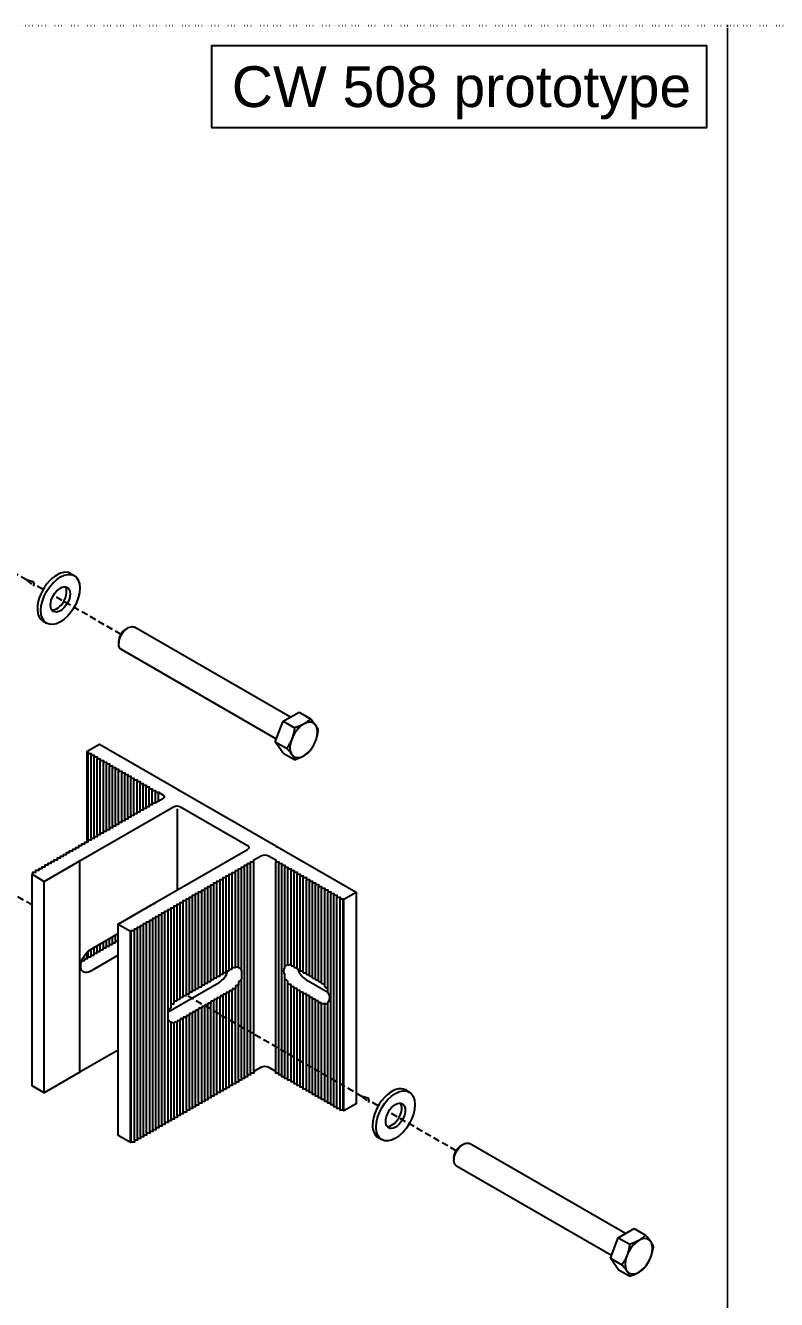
# Model space of a CAD drawing. Header units: millimetres. Extents: x -17234 to -8874, y -2869 to 1211.
# Drawn here: x -10738 to -10370, y -1454 to -829 of the extents above; entities that cross this region are included whole.
import ezdxf
from ezdxf.enums import TextEntityAlignment as Align

# ---------------------------------------------------------------- set-up
doc = ezdxf.new("R2010")
doc.units = ezdxf.units.MM
doc.linetypes.add('ACAD_ISO07W100', pattern=[3, 0, -3])
doc.linetypes.add('DASHED', pattern=[19.05, 12.7, -6.35])
doc.layers.get('Defpoints').update_dxf_attribs({"linetype": 'ACAD_ISO07W100', "true_color": 0x105689})
for name, color, linetype in [('Anno', 5, 'Continuous'), ('Profile View', 9, 'Continuous'), ('Text', 2, 'Continuous')]:
    doc.layers.add(name, color=color, linetype=linetype)
doc.styles.get("Standard").update_dxf_attribs({"font": 'arial.ttf'})

msp = doc.modelspace()

# ---------------------------------------------------------------- linework, layer by layer
at = {"layer": 'Anno', "linetype": 'DASHED', "ltscale": 0.25}
for points in [[(-10737.819, -1101.151), (-10747.845, -1095.363)], [(-10737.819, -1101.151), (-10734.354, -1104.151), (-10734.354, -1102.151), (-10737.819, -1101.151)], [(-10729.753, -1105.808), (-10734.354, -1103.151)], [(-10691.564, -1127.856), (-10724.698, -1108.726)], [(-10735.189, -1260.526), (-10764.831, -1243.413)], [(-10573.531, -1354.393), (-10659.516, -1304.749)], [(-10573.531, -1354.393), (-10570.067, -1357.393), (-10570.067, -1355.393), (-10573.531, -1354.393)], [(-10565.466, -1359.05), (-10570.067, -1356.393)], [(-10527.277, -1381.098), (-10560.411, -1361.968)]]:
    msp.add_lwpolyline(points, dxfattribs=at)
at = {"layer": 'Defpoints', "color": 1, "ltscale": 0.5}
for points in [[(-11154.331, -829.239), (-10394.331, -829.239), (-10394.331, -1849.239), (-11154.331, -1849.239), (-11154.331, -829.239)], [(-10394.331, -829.239), (-9634.331, -829.239), (-9634.331, -1849.239), (-10394.331, -1849.239), (-10394.331, -829.239)]]:
    msp.add_lwpolyline(points, dxfattribs=at)
at = {"layer": 'Profile View', "ltscale": 0.5, "extrusion": (1.32712e-16, 0.816497, 0.57735)}
for p, q in [((-10716.266, -1098.021), (-10714.559, -1099.006)), ((-10729.753, -1121.382), (-10728.047, -1122.367)), ((-10608.553, -1168.451), (-10684.991, -1124.319)), ((-10689.103, -1125.206), (-10688.308, -1124.718)), ((-10692.629, -1131.313), (-10692.654, -1132.246)), ((-10615.422, -1179.149), (-10691.341, -1135.317)), ((-10612.056, -1170.473), (-10604.277, -1165.981)), ((-10604.277, -1165.981), (-10598.705, -1169.198)), ((-10615.945, -1180.498), (-10612.056, -1170.473)), ((-10612.056, -1170.473), (-10606.484, -1173.689)), ((-10612.056, -1186.031), (-10615.945, -1180.498)), ((-10615.945, -1180.498), (-10610.374, -1183.714)), ((-10707.715, -1228.804), (-10707.715, -1186.189)), ((-10706.215, -1227.938), (-10706.215, -1187.055)), ((-10612.056, -1186.031), (-10606.484, -1189.248)), ((-10704.715, -1227.072), (-10704.715, -1187.921)), ((-10703.215, -1226.206), (-10703.215, -1188.787)), ((-10701.715, -1225.34), (-10701.715, -1189.653)), ((-10700.215, -1224.474), (-10700.215, -1190.519)), ((-10698.715, -1223.608), (-10698.715, -1191.385)), ((-10697.215, -1222.742), (-10697.215, -1192.251)), ((-10695.715, -1221.876), (-10695.715, -1193.117)), ((-10694.215, -1221.01), (-10694.215, -1193.983)), ((-10692.715, -1220.144), (-10692.715, -1194.849)), ((-10691.215, -1219.278), (-10691.215, -1195.715)), ((-10689.715, -1218.412), (-10689.715, -1196.581)), ((-10688.215, -1217.546), (-10688.215, -1197.447)), ((-10686.715, -1216.68), (-10686.715, -1198.313)), ((-10685.215, -1215.814), (-10685.215, -1199.179)), ((-10683.715, -1214.948), (-10683.715, -1200.045)), ((-10682.215, -1214.082), (-10682.215, -1200.911)), ((-10680.715, -1213.216), (-10680.715, -1201.777)), ((-10679.215, -1212.35), (-10679.215, -1202.643)), ((-10677.715, -1211.484), (-10677.715, -1203.509)), ((-10676.215, -1210.618), (-10676.215, -1204.375)), ((-10674.715, -1210.591), (-10674.715, -1205.242)), ((-10673.215, -1209.724), (-10673.215, -1205.242)), ((-10711.207, -1238.571), (-10665.865, -1212.392)), ((-10664.097, -1213.413), (-10664.097, -1253.258)), ((-10662.329, -1212.392), (-10629.59, -1231.294)), ((-10729.204, -1248.961), (-10711.707, -1238.859)), ((-10711.707, -1238.859), (-10711.707, -1238.571)), ((-10711.707, -1238.571), (-10711.207, -1238.571)), ((-10711.707, -1342.266), (-10711.707, -1238.859)), ((-10632.516, -1292.443), (-10632.516, -1242.802)), ((-10631.016, -1344.765), (-10631.016, -1241.936)), ((-10629.516, -1343.899), (-10629.516, -1241.07)), ((-10628.016, -1343.033), (-10628.016, -1240.204)), ((-10626.516, -1342.167), (-10626.516, -1239.338)), ((-10615.705, -1342.14), (-10615.705, -1239.311)), ((-10614.205, -1343.006), (-10614.205, -1240.177)), ((-10612.705, -1343.872), (-10612.705, -1241.043)), ((-10611.205, -1290.483), (-10611.205, -1241.909)), ((-10609.705, -1289.97), (-10609.705, -1242.775)), ((-10735.189, -1245.505), (-10729.204, -1248.961)), ((-10729.204, -1352.656), (-10729.204, -1248.961)), ((-10643.016, -1295.404), (-10643.016, -1248.864)), ((-10641.516, -1294.538), (-10641.516, -1247.998)), ((-10640.016, -1293.672), (-10640.016, -1247.132)), ((-10638.516, -1292.806), (-10638.516, -1246.266)), ((-10637.016, -1291.94), (-10637.016, -1245.4)), ((-10635.516, -1291.252), (-10635.516, -1244.534)), ((-10634.016, -1291.204), (-10634.016, -1243.668)), ((-10608.205, -1290.334), (-10608.205, -1243.641)), ((-10606.705, -1291.17), (-10606.705, -1244.507)), ((-10605.205, -1292.036), (-10605.205, -1245.373)), ((-10603.705, -1292.902), (-10603.705, -1246.239)), ((-10602.205, -1293.768), (-10602.205, -1247.105)), ((-10600.705, -1294.634), (-10600.705, -1247.971)), ((-10599.205, -1295.5), (-10599.205, -1248.837)), ((-10653.516, -1301.467), (-10653.516, -1254.926)), ((-10652.016, -1300.601), (-10652.016, -1254.06)), ((-10650.516, -1299.735), (-10650.516, -1253.194)), ((-10649.016, -1298.868), (-10649.016, -1252.328)), ((-10647.516, -1298.002), (-10647.516, -1251.462)), ((-10646.016, -1297.136), (-10646.016, -1250.596)), ((-10644.516, -1296.27), (-10644.516, -1249.73)), ((-10597.705, -1296.366), (-10597.705, -1249.703)), ((-10596.205, -1297.232), (-10596.205, -1250.569)), ((-10594.705, -1298.098), (-10594.705, -1251.435)), ((-10593.205, -1299.107), (-10593.205, -1252.301)), ((-10591.705, -1300.745), (-10591.705, -1253.167)), ((-10590.205, -1303.636), (-10590.205, -1254.033)), ((-10588.705, -1357.728), (-10588.705, -1254.899)), ((-10587.205, -1358.594), (-10587.205, -1255.765)), ((-10665.516, -1308.859), (-10665.516, -1261.854)), ((-10664.016, -1307.547), (-10664.016, -1260.988)), ((-10662.516, -1306.663), (-10662.516, -1260.122)), ((-10661.016, -1305.797), (-10661.016, -1259.256)), ((-10659.516, -1304.931), (-10659.516, -1258.39)), ((-10658.016, -1304.065), (-10658.016, -1257.524)), ((-10656.516, -1303.199), (-10656.516, -1256.658)), ((-10655.016, -1302.333), (-10655.016, -1255.792)), ((-10585.705, -1359.46), (-10585.705, -1256.631)), ((-10584.205, -1360.326), (-10584.205, -1257.497)), ((-10582.705, -1361.192), (-10582.705, -1257.497)), ((-10582.277, -1361.439), (-10582.277, -1257.744)), ((-10676.016, -1370.746), (-10676.016, -1267.917)), ((-10674.516, -1369.88), (-10674.516, -1267.051)), ((-10673.016, -1369.014), (-10673.016, -1266.185)), ((-10671.516, -1368.148), (-10671.516, -1265.319)), ((-10670.016, -1367.282), (-10670.016, -1264.453)), ((-10668.516, -1366.416), (-10668.516, -1263.587)), ((-10667.016, -1310.97), (-10667.016, -1262.72)), ((-10686.944, -1377.055), (-10686.944, -1273.36)), ((-10686.516, -1376.808), (-10686.516, -1273.113)), ((-10685.016, -1375.942), (-10685.016, -1273.113)), ((-10683.516, -1375.076), (-10683.516, -1272.247)), ((-10682.016, -1374.21), (-10682.016, -1271.381)), ((-10680.516, -1373.344), (-10680.516, -1270.515)), ((-10679.016, -1372.478), (-10679.016, -1269.649)), ((-10677.516, -1371.612), (-10677.516, -1268.783)), ((-10706.647, -1282.478), (-10692.929, -1274.558)), ((-10703.215, -1283.361), (-10703.215, -1280.496)), ((-10701.715, -1282.495), (-10701.715, -1279.63)), ((-10700.215, -1281.629), (-10700.215, -1278.764)), ((-10698.761, -1280.763), (-10697.261, -1280.763)), ((-10698.761, -1281.629), (-10698.761, -1280.763)), ((-10698.715, -1280.763), (-10698.715, -1277.898)), ((-10697.261, -1279.897), (-10695.761, -1279.897)), ((-10697.261, -1280.763), (-10697.261, -1279.897)), ((-10697.215, -1279.897), (-10697.215, -1277.032)), ((-10695.761, -1279.031), (-10694.261, -1279.031)), ((-10695.761, -1279.897), (-10695.761, -1279.031)), ((-10695.715, -1279.031), (-10695.715, -1276.166)), ((-10694.261, -1278.165), (-10692.929, -1278.165)), ((-10694.261, -1279.031), (-10694.261, -1278.165)), ((-10694.215, -1278.165), (-10694.215, -1275.3)), ((-10709.261, -1286.825), (-10707.761, -1286.825)), ((-10709.261, -1287.691), (-10709.261, -1286.825)), ((-10708.142, -1286.825), (-10708.142, -1283.63)), ((-10707.761, -1285.959), (-10706.261, -1285.959)), ((-10707.761, -1286.825), (-10707.761, -1285.959)), ((-10707.715, -1285.959), (-10707.715, -1283.24)), ((-10692.929, -1285.173), (-10706.647, -1293.093)), ((-10706.261, -1285.093), (-10704.761, -1285.093)), ((-10706.261, -1285.959), (-10706.261, -1285.093)), ((-10706.215, -1285.093), (-10706.215, -1282.228)), ((-10704.761, -1284.227), (-10703.261, -1284.227)), ((-10704.761, -1285.093), (-10704.761, -1284.227)), ((-10704.715, -1284.227), (-10704.715, -1281.362)), ((-10703.261, -1283.361), (-10701.761, -1283.361)), ((-10703.261, -1284.227), (-10703.261, -1283.361)), ((-10701.761, -1282.495), (-10700.261, -1282.495)), ((-10701.761, -1283.361), (-10701.761, -1282.495)), ((-10700.261, -1281.629), (-10698.761, -1281.629)), ((-10700.261, -1282.495), (-10700.261, -1281.629)), ((-10710.991, -1288.557), (-10710.761, -1288.557)), ((-10710.761, -1288.557), (-10710.761, -1287.795)), ((-10710.725, -1287.691), (-10709.261, -1287.691)), ((-10640.016, -1292.806), (-10638.516, -1292.806)), ((-10638.516, -1291.94), (-10637.016, -1291.94)), ((-10632.516, -1292.443), (-10632.516, -1296.856)), ((-10668.516, -1312.964), (-10643.432, -1298.482)), ((-10650.516, -1298.868), (-10649.016, -1298.868)), ((-10649.016, -1298.002), (-10647.516, -1298.002)), ((-10647.516, -1297.136), (-10646.016, -1297.136)), ((-10646.016, -1296.27), (-10644.516, -1296.27)), ((-10644.516, -1295.404), (-10643.016, -1295.404)), ((-10643.016, -1294.538), (-10641.516, -1294.538)), ((-10641.516, -1293.672), (-10640.016, -1293.672)), ((-10634.016, -1298.182), (-10634.016, -1299.827)), ((-10632.516, -1345.631), (-10632.516, -1296.856)), ((-10611.205, -1344.738), (-10611.205, -1297.03)), ((-10609.705, -1345.604), (-10609.705, -1299.275)), ((-10661.016, -1304.931), (-10659.516, -1304.931)), ((-10659.516, -1304.065), (-10658.016, -1304.065)), ((-10658.016, -1303.199), (-10656.516, -1303.199)), ((-10656.516, -1302.333), (-10655.016, -1302.333)), ((-10655.016, -1301.467), (-10653.516, -1301.467)), ((-10653.516, -1300.601), (-10652.016, -1300.601)), ((-10652.016, -1299.735), (-10650.516, -1299.735)), ((-10643.016, -1305.153), (-10643.016, -1306.019)), ((-10641.516, -1305.153), (-10643.016, -1305.153)), ((-10641.516, -1304.287), (-10641.516, -1305.153)), ((-10640.016, -1304.287), (-10641.516, -1304.287)), ((-10641.516, -1350.827), (-10641.516, -1305.153)), ((-10640.016, -1303.421), (-10640.016, -1304.287)), ((-10638.516, -1303.421), (-10640.016, -1303.421)), ((-10640.016, -1349.961), (-10640.016, -1304.287)), ((-10638.516, -1302.555), (-10638.516, -1303.421)), ((-10637.016, -1302.555), (-10638.516, -1302.555)), ((-10638.516, -1349.095), (-10638.516, -1303.421)), ((-10637.016, -1301.665), (-10637.016, -1302.185)), ((-10637.016, -1302.185), (-10637.016, -1302.555)), ((-10637.016, -1348.229), (-10637.016, -1302.555)), ((-10635.516, -1300.332), (-10635.516, -1301.511)), ((-10635.516, -1347.363), (-10635.516, -1301.511)), ((-10634.016, -1346.497), (-10634.016, -1299.827)), ((-10608.205, -1346.47), (-10608.205, -1300.643)), ((-10606.705, -1347.336), (-10606.705, -1301.539)), ((-10605.205, -1348.202), (-10605.205, -1302.405)), ((-10603.705, -1349.068), (-10603.705, -1303.271)), ((-10602.205, -1349.934), (-10602.205, -1304.137)), ((-10600.705, -1350.8), (-10600.705, -1305.003)), ((-10664.016, -1306.663), (-10662.516, -1306.663)), ((-10662.516, -1305.797), (-10661.016, -1305.797)), ((-10653.516, -1311.215), (-10653.516, -1312.081)), ((-10652.016, -1311.215), (-10653.516, -1311.215)), ((-10652.016, -1310.349), (-10652.016, -1311.215)), ((-10650.516, -1310.349), (-10652.016, -1310.349)), ((-10652.016, -1356.889), (-10652.016, -1311.215)), ((-10650.516, -1309.483), (-10650.516, -1310.349)), ((-10649.016, -1309.483), (-10650.516, -1309.483)), ((-10650.516, -1356.023), (-10650.516, -1310.349)), ((-10649.016, -1308.617), (-10649.016, -1309.483)), ((-10647.516, -1308.617), (-10649.016, -1308.617)), ((-10649.016, -1355.157), (-10649.016, -1309.483)), ((-10647.516, -1307.751), (-10647.516, -1308.617)), ((-10646.016, -1307.751), (-10647.516, -1307.751)), ((-10647.516, -1354.291), (-10647.516, -1308.617)), ((-10646.016, -1306.885), (-10646.016, -1307.751)), ((-10644.516, -1306.885), (-10646.016, -1306.885)), ((-10646.016, -1353.425), (-10646.016, -1307.751)), ((-10644.516, -1306.019), (-10644.516, -1306.885)), ((-10643.016, -1306.019), (-10644.516, -1306.019)), ((-10644.516, -1352.559), (-10644.516, -1306.885)), ((-10643.016, -1351.693), (-10643.016, -1306.019)), ((-10599.205, -1351.666), (-10599.205, -1305.869)), ((-10597.705, -1352.532), (-10597.705, -1306.735)), ((-10596.205, -1353.398), (-10596.205, -1307.601)), ((-10594.705, -1354.264), (-10594.705, -1308.467)), ((-10593.205, -1355.13), (-10593.205, -1309.19)), ((-10591.705, -1355.996), (-10591.705, -1309.284)), ((-10590.205, -1356.862), (-10590.205, -1308.125)), ((-10667.016, -1318.055), (-10667.016, -1318.166)), ((-10667.016, -1365.55), (-10667.016, -1318.166)), ((-10665.516, -1317.981), (-10665.516, -1318.545)), ((-10664.016, -1317.277), (-10664.016, -1317.706)), ((-10662.516, -1317.277), (-10664.016, -1317.277)), ((-10664.016, -1317.706), (-10664.016, -1318.125)), ((-10664.016, -1363.817), (-10664.016, -1318.125)), ((-10662.516, -1316.411), (-10662.516, -1317.277)), ((-10661.016, -1316.411), (-10662.516, -1316.411)), ((-10662.516, -1362.951), (-10662.516, -1317.277)), ((-10661.016, -1315.545), (-10661.016, -1316.411)), ((-10659.516, -1315.545), (-10661.016, -1315.545)), ((-10661.016, -1362.085), (-10661.016, -1316.411)), ((-10659.516, -1314.679), (-10659.516, -1315.545)), ((-10658.016, -1314.679), (-10659.516, -1314.679)), ((-10659.516, -1361.219), (-10659.516, -1315.545)), ((-10658.016, -1313.813), (-10658.016, -1314.679)), ((-10656.516, -1313.813), (-10658.016, -1313.813)), ((-10658.016, -1360.353), (-10658.016, -1314.679)), ((-10656.516, -1312.947), (-10656.516, -1313.813)), ((-10655.016, -1312.947), (-10656.516, -1312.947)), ((-10656.516, -1359.487), (-10656.516, -1313.813)), ((-10655.016, -1312.081), (-10655.016, -1312.947)), ((-10653.516, -1312.081), (-10655.016, -1312.081)), ((-10655.016, -1358.621), (-10655.016, -1312.947)), ((-10653.516, -1357.755), (-10653.516, -1312.081)), ((-10665.516, -1364.684), (-10665.516, -1318.545)), ((-10711.707, -1342.266), (-10711.207, -1342.266)), ((-10711.707, -1342.554), (-10711.707, -1342.266)), ((-10551.978, -1351.263), (-10550.272, -1352.248)), ((-10565.466, -1374.624), (-10563.759, -1375.609)), ((-10524.816, -1378.447), (-10524.02, -1377.959)), ((-10444.266, -1421.692), (-10520.704, -1377.561)), ((-10528.342, -1384.555), (-10528.367, -1385.488)), ((-10451.135, -1432.391), (-10527.054, -1388.559)), ((-10451.658, -1433.739), (-10447.768, -1423.714)), ((-10447.768, -1423.714), (-10439.989, -1419.223)), ((-10447.768, -1423.714), (-10442.197, -1426.931)), ((-10439.989, -1419.223), (-10434.418, -1422.44)), ((-10447.768, -1439.273), (-10451.658, -1433.739)), ((-10451.658, -1433.739), (-10446.087, -1436.956)), ((-10447.768, -1439.273), (-10442.197, -1442.489))]:
    msp.add_line(p, q, dxfattribs=at)
at = {"layer": 'Profile View', "ltscale": 0.5, "extrusion": (-1.0795e-17, 0.816497, 0.57735)}
for p, q in [((-10611.205, -1291.158), (-10611.205, -1290.483)), ((-10607.241, -1290.304), (-10606.705, -1290.304)), ((-10606.705, -1291.17), (-10605.205, -1291.17)), ((-10605.205, -1292.036), (-10603.705, -1292.036)), ((-10603.705, -1292.902), (-10602.205, -1292.902)), ((-10611.205, -1297.03), (-10611.205, -1294.623)), ((-10609.705, -1299.275), (-10609.705, -1297.871)), ((-10602.205, -1293.768), (-10600.705, -1293.768)), ((-10600.988, -1297.063), (-10590.205, -1303.288)), ((-10600.705, -1294.634), (-10599.205, -1294.634)), ((-10599.205, -1295.5), (-10597.705, -1295.5)), ((-10597.705, -1296.366), (-10596.205, -1296.366)), ((-10596.205, -1297.232), (-10594.705, -1297.232)), ((-10594.705, -1298.098), (-10593.8, -1298.098)), ((-10608.205, -1300.643), (-10608.205, -1299.608)), ((-10606.705, -1300.673), (-10607.241, -1300.673)), ((-10606.705, -1301.539), (-10606.705, -1300.673)), ((-10605.205, -1301.539), (-10606.705, -1301.539)), ((-10605.205, -1302.405), (-10605.205, -1301.539)), ((-10603.705, -1302.405), (-10605.205, -1302.405)), ((-10603.705, -1303.271), (-10603.705, -1302.405)), ((-10602.205, -1303.271), (-10603.705, -1303.271)), ((-10602.205, -1304.137), (-10602.205, -1303.271)), ((-10600.705, -1304.137), (-10602.205, -1304.137)), ((-10600.705, -1305.003), (-10600.705, -1304.137)), ((-10599.205, -1305.003), (-10600.705, -1305.003)), ((-10599.205, -1305.869), (-10599.205, -1305.003)), ((-10597.705, -1305.869), (-10599.205, -1305.869)), ((-10597.705, -1306.735), (-10597.705, -1305.869)), ((-10596.205, -1306.735), (-10597.705, -1306.735)), ((-10596.205, -1307.601), (-10596.205, -1306.735)), ((-10594.705, -1307.601), (-10596.205, -1307.601)), ((-10594.705, -1308.467), (-10594.705, -1307.601)), ((-10593.8, -1308.467), (-10594.705, -1308.467)), ((-10593.205, -1309.19), (-10593.205, -1308.456)), ((-10591.705, -1309.284), (-10591.705, -1308.9))]:
    msp.add_line(p, q, dxfattribs=at)
at = {"layer": 'Profile View', "ltscale": 0.5}
for points in [[(-10622.855, -1340.053), (-10626.516, -1342.167), (-10626.516, -1343.033), (-10628.016, -1343.033), (-10628.016, -1343.899), (-10629.516, -1343.899), (-10629.516, -1344.765), (-10631.016, -1344.765), (-10631.016, -1345.631), (-10632.516, -1345.631), (-10632.516, -1346.497), (-10634.016, -1346.497), (-10634.016, -1347.363), (-10635.516, -1347.363), (-10635.516, -1348.229), (-10637.016, -1348.229), (-10637.016, -1349.095), (-10638.516, -1349.095), (-10638.516, -1349.961), (-10640.016, -1349.961), (-10640.016, -1350.827), (-10641.516, -1350.827), (-10641.516, -1351.693), (-10643.016, -1351.693), (-10643.016, -1352.559), (-10644.516, -1352.559), (-10644.516, -1353.425), (-10646.016, -1353.425), (-10646.016, -1354.291), (-10647.516, -1354.291), (-10647.516, -1355.157), (-10649.016, -1355.157), (-10649.016, -1356.023), (-10650.516, -1356.023), (-10650.516, -1356.889), (-10652.016, -1356.889), (-10652.016, -1357.755), (-10653.516, -1357.755), (-10653.516, -1358.621), (-10655.016, -1358.621), (-10655.016, -1359.487), (-10656.516, -1359.487), (-10656.516, -1360.353), (-10658.016, -1360.353), (-10658.016, -1361.219), (-10659.516, -1361.219), (-10659.516, -1362.085), (-10661.016, -1362.085), (-10661.016, -1362.951), (-10662.516, -1362.951), (-10662.516, -1363.818), (-10664.016, -1363.818), (-10664.016, -1364.684), (-10665.516, -1364.684), (-10665.516, -1365.55), (-10667.016, -1365.55), (-10667.016, -1366.416), (-10668.516, -1366.416), (-10668.516, -1367.282), (-10670.016, -1367.282), (-10670.016, -1368.148), (-10671.516, -1368.148), (-10671.516, -1369.014), (-10673.016, -1369.014), (-10673.016, -1369.88), (-10674.516, -1369.88), (-10674.516, -1370.746), (-10676.016, -1370.746), (-10676.016, -1371.612), (-10677.516, -1371.612), (-10677.516, -1372.478), (-10679.016, -1372.478), (-10679.016, -1373.344), (-10680.516, -1373.344), (-10680.516, -1374.21), (-10682.016, -1374.21), (-10682.016, -1375.076), (-10683.516, -1375.076), (-10683.516, -1375.942), (-10685.016, -1375.942), (-10685.016, -1376.808), (-10686.516, -1376.808), (-10686.944, -1377.055), (-10692.929, -1373.599), (-10692.929, -1331.713), (-10711.207, -1342.266), (-10711.707, -1342.266), (-10711.707, -1342.554), (-10729.204, -1352.656), (-10735.189, -1349.201), (-10735.189, -1245.505), (-10734.761, -1245.259), (-10734.761, -1244.393), (-10733.261, -1244.393), (-10733.261, -1243.527), (-10731.761, -1243.527), (-10731.761, -1242.66), (-10730.261, -1242.66), (-10730.261, -1241.794), (-10728.761, -1241.794), (-10728.761, -1240.928), (-10727.261, -1240.928), (-10727.261, -1240.062), (-10725.761, -1240.062), (-10725.761, -1239.196), (-10724.261, -1239.196), (-10724.261, -1238.33), (-10722.761, -1238.33), (-10722.761, -1237.464), (-10721.261, -1237.464), (-10721.261, -1236.598), (-10719.761, -1236.598), (-10719.761, -1235.732), (-10718.261, -1235.732), (-10718.261, -1234.866), (-10716.761, -1234.866), (-10716.761, -1234), (-10715.261, -1234), (-10715.261, -1233.134), (-10713.761, -1233.134), (-10713.761, -1232.268), (-10712.261, -1232.268), (-10712.261, -1231.402), (-10710.761, -1231.402), (-10710.761, -1230.536), (-10709.261, -1230.536), (-10709.261, -1229.67), (-10708.142, -1229.67), (-10708.142, -1185.076), (-10702.157, -1181.62), (-10663.597, -1203.883), (-10663.597, -1204.172), (-10663.097, -1204.172), (-10615.352, -1231.737), (-10615.352, -1232.026), (-10614.852, -1232.026), (-10576.292, -1254.289), (-10576.292, -1357.984), (-10582.277, -1361.439), (-10582.705, -1361.192), (-10584.205, -1361.192), (-10584.205, -1360.326), (-10585.705, -1360.326), (-10585.705, -1359.46), (-10587.205, -1359.46), (-10587.205, -1358.594), (-10588.705, -1358.594), (-10588.705, -1357.728), (-10590.205, -1357.728), (-10590.205, -1356.862), (-10591.705, -1356.862), (-10591.705, -1355.996), (-10593.205, -1355.996), (-10593.205, -1355.13), (-10594.705, -1355.13), (-10594.705, -1354.264), (-10596.205, -1354.264), (-10596.205, -1353.398), (-10597.705, -1353.398), (-10597.705, -1352.532), (-10599.205, -1352.532), (-10599.205, -1351.666), (-10600.705, -1351.666), (-10600.705, -1350.8), (-10602.205, -1350.8), (-10602.205, -1349.934), (-10603.705, -1349.934), (-10603.705, -1349.068), (-10605.205, -1349.068), (-10605.205, -1348.202), (-10606.705, -1348.202), (-10606.705, -1347.336), (-10608.205, -1347.336), (-10608.205, -1346.47), (-10609.705, -1346.47), (-10609.705, -1345.604), (-10611.205, -1345.604), (-10611.205, -1344.738), (-10612.705, -1344.738), (-10612.705, -1343.872), (-10614.205, -1343.872), (-10614.205, -1343.006), (-10615.705, -1343.006), (-10615.705, -1342.14), (-10619.32, -1340.053)], [(-10708.142, -1185.076), (-10707.715, -1185.323), (-10707.715, -1186.189), (-10706.215, -1186.189), (-10706.215, -1187.055), (-10704.715, -1187.055), (-10704.715, -1187.921), (-10703.215, -1187.921), (-10703.215, -1188.787), (-10701.715, -1188.787), (-10701.715, -1189.653), (-10700.215, -1189.653), (-10700.215, -1190.519), (-10698.715, -1190.519), (-10698.715, -1191.385), (-10697.215, -1191.385), (-10697.215, -1192.251), (-10695.715, -1192.251), (-10695.715, -1193.117), (-10694.215, -1193.117), (-10694.215, -1193.983), (-10692.715, -1193.983), (-10692.715, -1194.849), (-10691.215, -1194.849), (-10691.215, -1195.715), (-10689.715, -1195.715), (-10689.715, -1196.581), (-10688.215, -1196.581), (-10688.215, -1197.447), (-10686.715, -1197.447), (-10686.715, -1198.313), (-10685.215, -1198.313), (-10685.215, -1199.179), (-10683.715, -1199.179), (-10683.715, -1200.045), (-10682.215, -1200.045), (-10682.215, -1200.911), (-10680.715, -1200.911), (-10680.715, -1201.777), (-10679.215, -1201.777), (-10679.215, -1202.643), (-10677.715, -1202.643), (-10677.715, -1203.509), (-10676.215, -1203.509), (-10676.215, -1204.375), (-10674.715, -1204.375), (-10674.715, -1205.242), (-10673.215, -1205.242), (-10671.1, -1206.462)], [(-10671.1, -1208.504), (-10674.761, -1210.618), (-10676.261, -1210.618), (-10676.261, -1211.484), (-10677.761, -1211.484), (-10677.761, -1212.35), (-10679.261, -1212.35), (-10679.261, -1213.216), (-10680.761, -1213.216), (-10680.761, -1214.082), (-10682.261, -1214.082), (-10682.261, -1214.948), (-10683.761, -1214.948), (-10683.761, -1215.814), (-10685.261, -1215.814), (-10685.261, -1216.68), (-10686.761, -1216.68), (-10686.761, -1217.546), (-10688.261, -1217.546), (-10688.261, -1218.412), (-10689.761, -1218.412), (-10689.761, -1219.278), (-10691.261, -1219.278), (-10691.261, -1220.144), (-10692.761, -1220.144), (-10692.761, -1221.01), (-10694.261, -1221.01), (-10694.261, -1221.876), (-10695.761, -1221.876), (-10695.761, -1222.742), (-10697.261, -1222.742), (-10697.261, -1223.608), (-10698.761, -1223.608), (-10698.761, -1224.474), (-10700.261, -1224.474), (-10700.261, -1225.34), (-10701.761, -1225.34), (-10701.761, -1226.206), (-10703.261, -1226.206), (-10703.261, -1227.072), (-10704.761, -1227.072), (-10704.761, -1227.938), (-10706.261, -1227.938), (-10706.261, -1228.804), (-10707.761, -1228.804), (-10707.761, -1229.67), (-10708.142, -1229.67)], [(-10692.929, -1331.713), (-10692.929, -1269.904), (-10675.433, -1259.802), (-10674.933, -1259.802), (-10674.933, -1259.514), (-10629.59, -1233.335)], [(-10692.929, -1269.904), (-10686.944, -1273.36), (-10686.516, -1273.113), (-10685.016, -1273.113), (-10685.016, -1272.247), (-10683.516, -1272.247), (-10683.516, -1271.381), (-10682.016, -1271.381), (-10682.016, -1270.515), (-10680.516, -1270.515), (-10680.516, -1269.649), (-10679.016, -1269.649), (-10679.016, -1268.783), (-10677.516, -1268.783), (-10677.516, -1267.917), (-10676.016, -1267.917), (-10676.016, -1267.051), (-10674.516, -1267.051), (-10674.516, -1266.185), (-10673.016, -1266.185), (-10673.016, -1265.319), (-10671.516, -1265.319), (-10671.516, -1264.453), (-10670.016, -1264.453), (-10670.016, -1263.587), (-10668.516, -1263.587), (-10668.516, -1262.72), (-10667.016, -1262.72), (-10667.016, -1261.854), (-10665.516, -1261.854), (-10665.516, -1260.988), (-10664.016, -1260.988), (-10664.016, -1260.122), (-10662.516, -1260.122), (-10662.516, -1259.256), (-10661.016, -1259.256), (-10661.016, -1258.39), (-10659.516, -1258.39), (-10659.516, -1257.524), (-10658.016, -1257.524), (-10658.016, -1256.658), (-10656.516, -1256.658), (-10656.516, -1255.792), (-10655.016, -1255.792), (-10655.016, -1254.926), (-10653.516, -1254.926), (-10653.516, -1254.06), (-10652.016, -1254.06), (-10652.016, -1253.194), (-10650.516, -1253.194), (-10650.516, -1252.328), (-10649.016, -1252.328), (-10649.016, -1251.462), (-10647.516, -1251.462), (-10647.516, -1250.596), (-10646.016, -1250.596), (-10646.016, -1249.73), (-10644.516, -1249.73), (-10644.516, -1248.864), (-10643.016, -1248.864), (-10643.016, -1247.998), (-10641.516, -1247.998), (-10641.516, -1247.132), (-10640.016, -1247.132), (-10640.016, -1246.266), (-10638.516, -1246.266), (-10638.516, -1245.4), (-10637.016, -1245.4), (-10637.016, -1244.534), (-10635.516, -1244.534), (-10635.516, -1243.668), (-10634.016, -1243.668), (-10634.016, -1242.802), (-10632.516, -1242.802), (-10632.516, -1241.936), (-10631.016, -1241.936), (-10631.016, -1241.07), (-10629.516, -1241.07), (-10629.516, -1240.204), (-10628.016, -1240.204), (-10628.016, -1239.338), (-10626.516, -1239.338), (-10626.516, -1238.472), (-10622.855, -1236.358)], [(-10619.32, -1236.358), (-10615.705, -1238.445), (-10615.705, -1239.311), (-10614.205, -1239.311), (-10614.205, -1240.177), (-10612.705, -1240.177), (-10612.705, -1241.043), (-10611.205, -1241.043), (-10611.205, -1241.909), (-10609.705, -1241.909), (-10609.705, -1242.775), (-10608.205, -1242.775), (-10608.205, -1243.641), (-10606.705, -1243.641), (-10606.705, -1244.507), (-10605.205, -1244.507), (-10605.205, -1245.373), (-10603.705, -1245.373), (-10603.705, -1246.239), (-10602.205, -1246.239), (-10602.205, -1247.105), (-10600.705, -1247.105), (-10600.705, -1247.971), (-10599.205, -1247.971), (-10599.205, -1248.837), (-10597.705, -1248.837), (-10597.705, -1249.703), (-10596.205, -1249.703), (-10596.205, -1250.569), (-10594.705, -1250.569), (-10594.705, -1251.435), (-10593.205, -1251.435), (-10593.205, -1252.301), (-10591.705, -1252.301), (-10591.705, -1253.167), (-10590.205, -1253.167), (-10590.205, -1254.033), (-10588.705, -1254.033), (-10588.705, -1254.899), (-10587.205, -1254.899), (-10587.205, -1255.765), (-10585.705, -1255.765), (-10585.705, -1256.631), (-10584.205, -1256.631), (-10584.205, -1257.497), (-10582.705, -1257.497), (-10582.277, -1257.744), (-10576.292, -1254.289)]]:
    msp.add_lwpolyline(points, dxfattribs=at)
for centre, major_axis, start_param, end_param in [((-10723.009, -1109.701), (6.744, 11.68), 0, 2.3561945), ((-10721.303, -1110.687), (6.744, 11.68), -3.9269908, 2.3561945), ((-10721.303, -1110.687), (3.395, 5.881), -3.9269908, 2.3561945), ((-10723.009, -1109.701), (-3.395, -5.881), 0.2539921, 2.8876006), ((-10723.009, -1109.701), (-6.744, -11.68), -0.7853982, 0), ((-10643.432, -1293.174), (3.25, 5.629), -2.3561945, -1.1869873), ((-10600.988, -1291.878), (3.175, -5.499), -2.0150644, -2.00571), ((-10600.988, -1291.878), (3.175, -5.499), -1.8653558, -0.7853982), ((-10558.722, -1362.943), (6.744, 11.68), 0, 2.3561945), ((-10557.016, -1363.928), (6.744, 11.68), -3.9269908, 2.3561945), ((-10557.016, -1363.928), (3.395, 5.881), -3.9269908, 2.3561945), ((-10558.722, -1362.943), (-3.395, -5.881), 0.2539921, 2.8876006), ((-10558.722, -1362.943), (-6.744, -11.68), -0.7853982, 0)]:
    msp.add_ellipse(centre, major_axis=major_axis, ratio=0.5773503, start_param=start_param, end_param=end_param, dxfattribs=at)
at = {"layer": 'Profile View', "ltscale": 0.5, "extrusion": (2.89474e-17, -1.17463e-16, -1)}
for centre in [(-10688.166, -1129.818), (-10523.879, -1383.06)]:
    msp.add_ellipse(centre, major_axis=(3.175, 5.499), ratio=0.5773503, start_param=-2.3561945, end_param=0, dxfattribs=at)
at = {"layer": 'Profile View', "ltscale": 0.5, "extrusion": (5.6703e-17, -6.93889e-17, -1)}
for centre in [(-10688.988, -1129.344), (-10524.701, -1382.585)]:
    msp.add_ellipse(centre, major_axis=(2.576, 4.461), ratio=0.5773503, start_param=-2.3246845, end_param=-0.8169082, dxfattribs=at)
at = {"layer": 'Profile View', "ltscale": 0.5, "extrusion": (-2.28452e-17, -1.51659e-16, -1)}
for centre in [(-10688.166, -1129.818), (-10523.879, -1383.06)]:
    msp.add_ellipse(centre, major_axis=(-3.175, -5.499), ratio=0.5773503, start_param=0, end_param=0.7853982, dxfattribs=at)
at = {"layer": 'Profile View', "ltscale": 0.5, "extrusion": (5.29844e-17, -1.31341e-16, -1)}
for centre in [(-10601.992, -1179.571), (-10437.705, -1432.812)]:
    msp.add_ellipse(centre, major_axis=(4.762, 8.249), ratio=0.5773503, start_param=0.7853982, end_param=7.0685835, dxfattribs=at)
at = {"layer": 'Profile View', "ltscale": 0.5, "extrusion": (5.40733e-17, -1.11022e-16, -1)}
msp.add_ellipse((-10672.868, -1207.483), major_axis=(2.5, 0), ratio=0.5773503, start_param=-0.7853982, end_param=0.7853982, dxfattribs=at)
at = {"layer": 'Profile View', "ltscale": 0.5, "extrusion": (5.45175e-17, -2.22045e-16, -1)}
msp.add_ellipse((-10664.097, -1213.413), major_axis=(2.5, 0), ratio=0.5773503, start_param=-2.3561945, end_param=-0.7853982, dxfattribs=at)
at = {"layer": 'Profile View', "ltscale": 0.5, "extrusion": (1.99199e-16, -5.55112e-17, -1)}
msp.add_ellipse((-10631.358, -1232.315), major_axis=(2.5, 0), ratio=0.5773503, start_param=-0.7853982, end_param=0.7853982, dxfattribs=at)
at = {"layer": 'Profile View', "ltscale": 0.5, "extrusion": (2.8878e-17, -1.11022e-16, -1)}
for centre in [(-10621.087, -1237.378), (-10621.087, -1341.074)]:
    msp.add_ellipse(centre, major_axis=(2.5, 0), ratio=0.5773503, start_param=-2.3561945, end_param=-0.7853982, dxfattribs=at)
at = {"layer": 'Profile View', "ltscale": 0.5, "extrusion": (8.62891e-18, -4.16334e-17, -1)}
msp.add_ellipse((-10706.647, -1287.785), major_axis=(3.25, 5.629), ratio=0.5773503, start_param=-2.2305921, end_param=-0.7853982, dxfattribs=at)
at = {"layer": 'Profile View', "ltscale": 0.5, "extrusion": (1.42595e-16, -1.11022e-16, -1)}
msp.add_ellipse((-10702.087, -1290.418), major_axis=(-9.192, 0), ratio=0.5773503, start_param=-0.1256024, end_param=0.1256024, dxfattribs=at)
at = {"layer": 'Profile View', "ltscale": 0.5, "extrusion": (2.52289e-17, -1.79415e-16, -1)}
msp.add_ellipse((-10706.647, -1287.785), major_axis=(-3.25, -5.629), ratio=0.5773503, start_param=-0.7853982, end_param=0.6597958, dxfattribs=at)
at = {"layer": 'Profile View', "ltscale": 0.5, "extrusion": (-3.74552e-17, -1.11022e-16, -1)}
for centre, start_param, end_param in [((-10637.877, -1296.381), -1.4770611, -1.3111109), ((-10639.377, -1295.515), -1.1374006, -0.9482157), ((-10640.877, -1294.649), -0.7282925, -0.4287395), ((-10640.877, -1294.649), 0.4287395, 0.7282925), ((-10637.877, -1296.381), 1.3111109, 1.4770611), ((-10639.377, -1295.515), 0.9482157, 1.1374006)]:
    msp.add_ellipse(centre, major_axis=(9.192, 0), ratio=0.5773503, start_param=start_param, end_param=end_param, dxfattribs=at)
at = {"layer": 'Profile View', "ltscale": 0.5, "extrusion": (4.03134e-17, 2.22045e-16, -1)}
for centre, major_axis, start_param, end_param in [((-10602.741, -1292.89), (8.98, 0), 2.8008428, 3.4823425), ((-10604.241, -1293.756), (8.98, 0), -2.4582574, -2.2248874), ((-10605.741, -1294.622), (8.98, 0), -2.0279602, -1.8487329), ((-10607.241, -1295.488), (8.98, 0), -1.6783424, -1.5707963), ((-10604.241, -1293.756), (8.98, 0), 2.2248874, 2.4582574), ((-10605.741, -1294.622), (8.98, 0), 1.8487329, 2.0279602), ((-10593.8, -1303.283), (-8.98, 0), 1.5707963, 1.637135), ((-10595.3, -1304.149), (-8.98, 0), 1.80629, 1.9827019), ((-10607.241, -1295.488), (8.98, 0), 1.5707963, 1.6783424), ((-10596.8, -1305.015), (-8.98, 0), 2.1741283, 2.3956116), ((-10598.3, -1305.881), (-8.98, 0), 2.6939166, 3.5892687), ((-10593.8, -1303.283), (-8.98, 0), -1.637135, -1.5707963), ((-10595.3, -1304.149), (-8.98, 0), -1.9827019, -1.80629), ((-10596.8, -1305.015), (-8.98, 0), -2.3956116, -2.1741283)]:
    msp.add_ellipse(centre, major_axis=major_axis, ratio=0.5773503, start_param=start_param, end_param=end_param, dxfattribs=at)
at = {"layer": 'Profile View', "ltscale": 0.5, "extrusion": (1.25641e-16, -1.66533e-16, -1)}
for centre, start_param, end_param in [((-10660.258, -1314.568), 0.4547748, 0.744862), ((-10661.758, -1313.702), 0.9618506, 1.1496307), ((-10663.258, -1312.836), 1.3226102, 1.488235), ((-10660.258, -1314.568), -0.744862, -0.4547748), ((-10661.758, -1313.702), -1.1496307, -0.9618506), ((-10663.258, -1312.836), -1.488235, -1.3226102)]:
    msp.add_ellipse(centre, major_axis=(-9.192, 0), ratio=0.5773503, start_param=start_param, end_param=end_param, dxfattribs=at)
at = {"layer": 'Profile View', "ltscale": 0.5}
for points in [[(-10606.484, -1173.689), (-10607.306, -1179.35), (-10610.374, -1183.714)], [(-10598.705, -1169.198), (-10601.472, -1172.092), (-10606.484, -1173.689)], [(-10594.816, -1174.732), (-10595.638, -1172.613), (-10598.705, -1169.198)], [(-10598.705, -1184.756), (-10595.638, -1180.392), (-10594.816, -1174.732)], [(-10610.374, -1183.714), (-10607.306, -1187.129), (-10606.484, -1189.248)], [(-10606.484, -1189.248), (-10601.472, -1187.65), (-10598.705, -1184.756)], [(-10434.418, -1422.44), (-10437.185, -1425.334), (-10442.197, -1426.931)], [(-10430.528, -1427.973), (-10431.35, -1425.855), (-10434.418, -1422.44)], [(-10442.197, -1426.931), (-10443.019, -1432.592), (-10446.087, -1436.956)], [(-10434.418, -1437.998), (-10431.35, -1433.634), (-10430.528, -1427.973)], [(-10446.087, -1436.956), (-10443.019, -1440.371), (-10442.197, -1442.489)], [(-10442.197, -1442.489), (-10437.185, -1440.892), (-10434.418, -1437.998)]]:
    msp.add_rational_spline(points, [1, 1.15470053838, 1], degree=2, dxfattribs=at)
at = {"layer": 'Text', "ltscale": 0.5}
msp.add_lwpolyline([(-10647.277, -879.239), (-10404.331, -879.239), (-10404.331, -839.239), (-10647.277, -839.239)], close=True, dxfattribs=at)

# ---------------------------------------------------------------- texts
at = {"layer": 'Text', "color": 1, "ltscale": 0.5}
msp.add_text('CW 508 prototype ', height=20, dxfattribs=at).set_placement((-10404.331, -849.239), align=Align.TOP_RIGHT)

doc.saveas('drawing.dxf')
